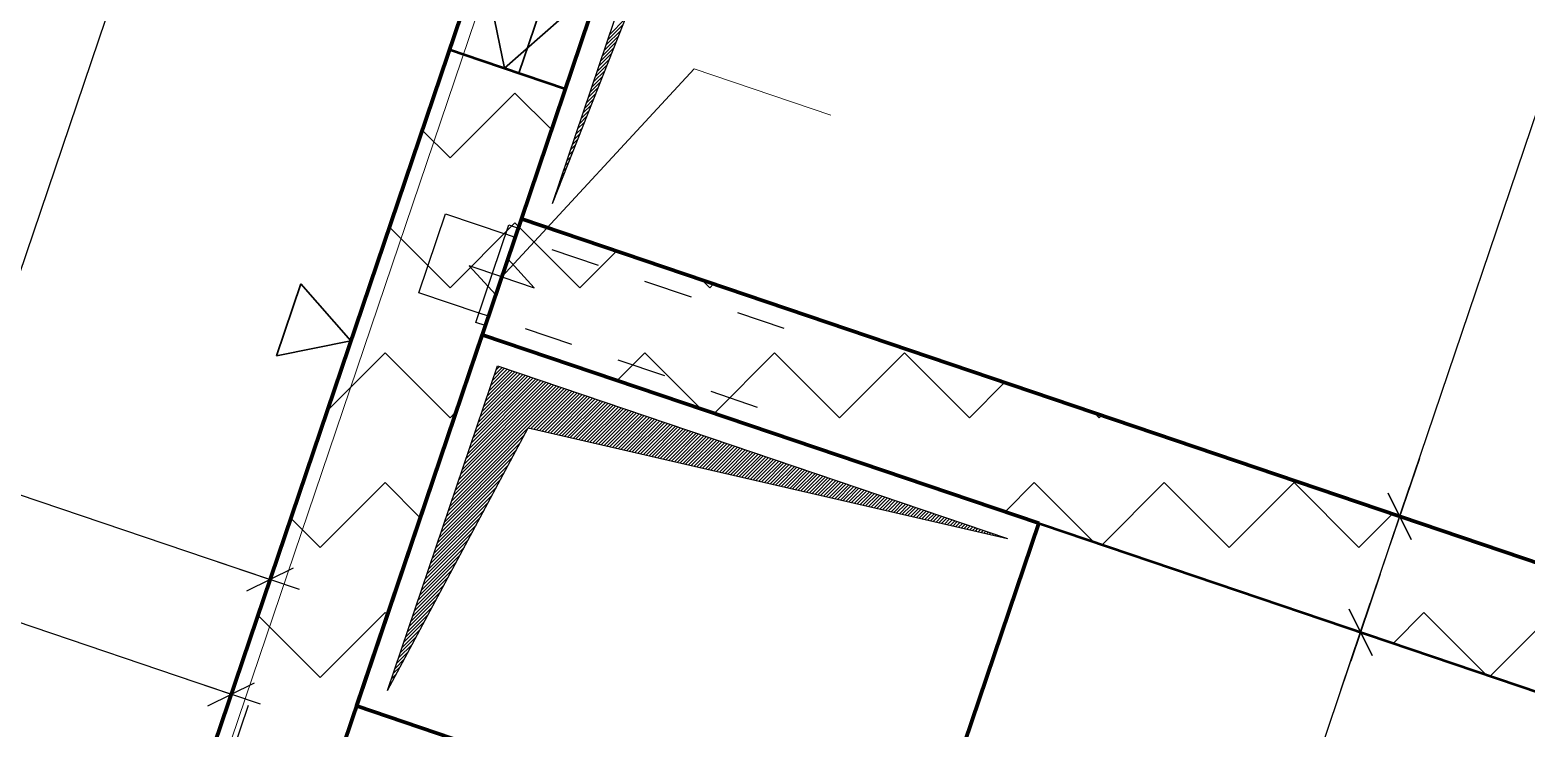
# Model space of a CAD drawing. Header units: metres. Extents: x 2661608 to 2661648.6, y 1209464.3 to 1209501.1.
# Drawn here: x 2661626.406 to 2661629.462, y 1209488.722 to 1209490.147 of the extents above; entities that cross this region are included whole.
import ezdxf

# ---------------------------------------------------------------- set-up
doc = ezdxf.new("R2010")
doc.units = ezdxf.units.M
for name, pattern in [('AUSGEZOGEN', [0]), ('GETRENNT2_S6', [0.3, 0.2, -0.1]), ('STRICHLINIE_S4', [0.1, 0.05, -0.05])]:
    doc.linetypes.add(name, pattern=pattern)
for name, color, linetype, lineweight in [('TB_641', 7, 'AUSGEZOGEN', 25), ('TB_642', 7, 'AUSGEZOGEN', 25), ('TB_646', 7, 'AUSGEZOGEN', 25), ('TB_649', 7, 'AUSGEZOGEN', 25), ('TB_651', 7, 'AUSGEZOGEN', 25)]:
    doc.layers.add(name, color=color, linetype=linetype, lineweight=lineweight)

msp = doc.modelspace()

# ---------------------------------------------------------------- linework, layer by layer
at = {"color": 0, "linetype": 'ByBlock', "lineweight": -2}
for p, q in [((2661629.2439, 1209489.2725), (2661629.1837, 1209489.0949)), ((2661629.1637, 1209489.0357), (2661629.2238, 1209489.2133)), ((2661629.2273, 1209489.1066), (2661629.1803, 1209489.2017)), ((2661629.1803, 1209489.2017), (2661629.2273, 1209489.1066)), ((2661629.263, 1209489.1341), (2661629.1446, 1209489.1742)), ((2661629.1446, 1209489.1742), (2661629.263, 1209489.1341)), ((2661626.8767, 1209488.9661), (2661626.9168, 1209489.0845)), ((2661626.7784, 1209489.0654), (2661626.9559, 1209489.0053)), ((2661626.8492, 1209489.0018), (2661626.9443, 1209489.0488)), ((2661629.1637, 1209489.0357), (2661629.1036, 1209488.8581)), ((2661629.0835, 1209488.799), (2661629.1436, 1209488.9765)), ((2661629.1471, 1209488.8698), (2661629.1001, 1209488.9649)), ((2661629.1001, 1209488.9649), (2661629.1471, 1209488.8698)), ((2661629.1828, 1209488.8973), (2661629.0644, 1209488.9374)), ((2661629.0644, 1209488.9374), (2661629.1828, 1209488.8973)), ((2661626.699, 1209488.8311), (2661626.8766, 1209488.771)), ((2661626.7974, 1209488.7318), (2661626.8375, 1209488.8502)), ((2661626.7699, 1209488.7675), (2661626.865, 1209488.8145))]:
    msp.add_line(p, q, dxfattribs=at)
at = {"layer": 'TB_641', "color": 7, "linetype": 'AUSGEZOGEN', "lineweight": 18, "transparency": 33554687}
msp.add_line((2661627.9071, 1209491.9158), (2661626.5281, 1209487.843), dxfattribs=at)
at = {"layer": 'TB_641', "color": 7, "linetype": 'AUSGEZOGEN', "lineweight": 35, "transparency": 33554687}
for p, q in [((2661627.7568, 1209491.5655), (2661627.2629, 1209490.1069)), ((2661627.9936, 1209491.4854), (2661627.4997, 1209490.0267)), ((2661627.3446, 1209490.221), (2661627.3752, 1209490.0689)), ((2661627.3752, 1209490.0689), (2661627.4918, 1209490.1711)), ((2661626.9095, 1209489.4815), (2661626.9593, 1209489.6288)), ((2661626.9593, 1209489.6288), (2661627.0616, 1209489.5121)), ((2661627.0616, 1209489.5121), (2661626.9095, 1209489.4815))]:
    msp.add_line(p, q, dxfattribs=at)
at = {"layer": 'TB_641', "color": 7, "linetype": 'GETRENNT2_S6', "lineweight": 35, "transparency": 33554687}
msp.add_line((2661627.405, 1209490.0588), (2661627.8989, 1209491.5174), dxfattribs=at)
at = {"layer": 'TB_641', "color": 7, "linetype": 'AUSGEZOGEN', "lineweight": 50, "transparency": 33554687}
for p, q in [((2661627.2629, 1209490.1069), (2661626.628, 1209488.2315)), ((2661627.2629, 1209490.1069), (2661627.3292, 1209490.0844)), ((2661627.3292, 1209490.0844), (2661627.4997, 1209490.0267)), ((2661627.4099, 1209489.7615), (2661627.4997, 1209490.0267)), ((2661630.2041, 1209488.8155), (2661627.4099, 1209489.7615)), ((2661626.8167, 1209488.0092), (2661627.3298, 1209489.5247)), ((2661627.3298, 1209489.5247), (2661630.124, 1209488.5787)), ((2661627.3298, 1209489.5247), (2661627.3298, 1209489.5247)), ((2661627.3298, 1209489.5247), (2661627.3298, 1209489.5247)), ((2661627.3298, 1209489.5247), (2661627.3298, 1209489.5247)), ((2661627.3298, 1209489.5247), (2661627.3298, 1209489.5247))]:
    msp.add_line(p, q, dxfattribs=at)
at = {"layer": 'TB_641', "color": 7, "linetype": 'AUSGEZOGEN', "lineweight": 25, "transparency": 33554687}
for p, q in [((2661627.2005, 1209489.6107), (2661627.255, 1209489.7717)), ((2661627.255, 1209489.7717), (2661627.3782, 1209489.73)), ((2661627.3172, 1209489.5501), (2661627.3846, 1209489.749)), ((2661627.4035, 1209489.7425), (2661627.3298, 1209489.5247)), ((2661627.4099, 1209489.7615), (2661627.3822, 1209489.6797)), ((2661627.3846, 1209489.749), (2661627.4035, 1209489.7425)), ((2661627.4035, 1209489.7425), (2661627.4099, 1209489.7615)), ((2661627.408, 1209489.7558), (2661627.408, 1209489.7558)), ((2661627.408, 1209489.7558), (2661627.408, 1209489.7558)), ((2661627.4362, 1209489.6206), (2661627.3822, 1209489.6797)), ((2661627.3698, 1209489.6431), (2661627.3035, 1209489.6655)), ((2661627.3035, 1209489.6655), (2661627.3575, 1209489.6065)), ((2661627.3698, 1209489.6431), (2661627.4362, 1209489.6206)), ((2661627.3236, 1209489.569), (2661627.2005, 1209489.6107)), ((2661627.3575, 1209489.6065), (2661627.3298, 1209489.5247)), ((2661627.3362, 1209489.5436), (2661627.3172, 1209489.5501)), ((2661627.3362, 1209489.5436), (2661627.3362, 1209489.5436)), ((2661627.3362, 1209489.5436), (2661627.3362, 1209489.5436)), ((2661627.3298, 1209489.5247), (2661627.3298, 1209489.5247)), ((2661627.3298, 1209489.5247), (2661627.3298, 1209489.5247))]:
    msp.add_line(p, q, dxfattribs=at)
at = {"layer": 'TB_641', "color": 7, "linetype": 'STRICHLINIE_S4', "lineweight": 25, "transparency": 33554687}
for p, q in [((2661627.3971, 1209489.7236), (2661627.3782, 1209489.73)), ((2661627.9465, 1209489.5376), (2661627.3971, 1209489.7236)), ((2661627.3426, 1209489.5626), (2661627.3236, 1209489.569)), ((2661627.892, 1209489.3766), (2661627.3426, 1209489.5626)), ((2661626.8519, 1209488.768), (2661626.6659, 1209488.2186))]:
    msp.add_line(p, q, dxfattribs=at)
at = {"layer": 'TB_642', "color": 7, "linetype": 'AUSGEZOGEN', "lineweight": 70, "transparency": 33554687}
for p, q in [((2661627.8787, 1209491.9255), (2661626.628, 1209488.2315)), ((2661628.1155, 1209491.8453), (2661627.4099, 1209489.7615)), ((2661626.7365, 1209487.7724), (2661627.4099, 1209489.7615)), ((2661627.4099, 1209489.7615), (2661630.2041, 1209488.8155))]:
    msp.add_line(p, q, dxfattribs=at)
at = {"layer": 'TB_642', "color": 7, "linetype": 'AUSGEZOGEN', "lineweight": 25, "transparency": 33554687}
for p, q in [((2661627.4733, 1209489.7928), (2661628.1468, 1209491.7819)), ((2661627.4733, 1209489.7928), (2661628.2094, 1209491.6551)), ((2661627.59, 1209490.1373), (2661627.6222, 1209490.1696)), ((2661627.5827, 1209490.1159), (2661627.613, 1209490.1462)), ((2661627.5863, 1209490.1266), (2661627.6176, 1209490.1579)), ((2661627.5719, 1209490.0838), (2661627.5991, 1209490.1111)), ((2661627.5755, 1209490.0945), (2661627.6038, 1209490.1228)), ((2661627.5791, 1209490.1052), (2661627.6084, 1209490.1345)), ((2661627.561, 1209490.0518), (2661627.5853, 1209490.076)), ((2661627.5646, 1209490.0624), (2661627.5899, 1209490.0877)), ((2661627.5682, 1209490.0731), (2661627.5945, 1209490.0994)), ((2661627.5538, 1209490.0304), (2661627.576, 1209490.0526)), ((2661627.5574, 1209490.0411), (2661627.5807, 1209490.0643)), ((2661627.5429, 1209489.9983), (2661627.5622, 1209490.0176)), ((2661627.5465, 1209490.009), (2661627.5668, 1209490.0293)), ((2661627.5501, 1209490.0197), (2661627.5714, 1209490.041)), ((2661627.5357, 1209489.9769), (2661627.5529, 1209489.9942)), ((2661627.5393, 1209489.9876), (2661627.5575, 1209490.0059)), ((2661627.5248, 1209489.9449), (2661627.5391, 1209489.9591)), ((2661627.5284, 1209489.9555), (2661627.5437, 1209489.9708)), ((2661627.532, 1209489.9662), (2661627.5483, 1209489.9825)), ((2661627.5139, 1209489.9128), (2661627.5252, 1209489.924)), ((2661627.5176, 1209489.9235), (2661627.5298, 1209489.9357)), ((2661627.5212, 1209489.9342), (2661627.5344, 1209489.9474)), ((2661627.5067, 1209489.8914), (2661627.5159, 1209489.9006)), ((2661627.5103, 1209489.9021), (2661627.5206, 1209489.9123)), ((2661627.4958, 1209489.8593), (2661627.5021, 1209489.8656)), ((2661627.4995, 1209489.87), (2661627.5067, 1209489.8773)), ((2661627.5031, 1209489.8807), (2661627.5113, 1209489.8889)), ((2661627.4886, 1209489.8379), (2661627.4928, 1209489.8422)), ((2661627.4922, 1209489.8486), (2661627.4975, 1209489.8539)), ((2661627.4778, 1209489.8059), (2661627.479, 1209489.8071)), ((2661627.4814, 1209489.8166), (2661627.4836, 1209489.8188)), ((2661627.485, 1209489.8273), (2661627.4882, 1209489.8305)), ((2661627.4741, 1209489.7952), (2661627.4744, 1209489.7954))]:
    msp.add_line(p, q, dxfattribs=at)
at = {"layer": 'TB_646', "color": 7, "linetype": 'GETRENNT2_S6', "lineweight": 25, "transparency": 33554687}
for p, q in [((2661626.628, 1209488.2315), (2661627.2629, 1209490.1069)), ((2661627.2629, 1209490.1069), (2661627.4997, 1209490.0267)), ((2661627.4997, 1209490.0267), (2661627.4099, 1209489.7615)), ((2661627.4099, 1209489.7615), (2661630.2041, 1209488.8155)), ((2661627.3298, 1209489.5247), (2661626.7365, 1209487.7724)), ((2661630.124, 1209488.5787), (2661627.3298, 1209489.5247))]:
    msp.add_line(p, q, dxfattribs=at)
at = {"layer": 'TB_646', "color": 7, "linetype": 'AUSGEZOGEN', "lineweight": 18, "transparency": 33554687}
for p, q in [((2661627.2642, 1209489.8858), (2661627.3968, 1209490.0183)), ((2661627.4716, 1209489.9435), (2661627.3968, 1209490.0183)), ((2661627.2642, 1209489.8858), (2661627.2073, 1209489.9426)), ((2661627.2642, 1209489.6206), (2661627.1403, 1209489.7445)), ((2661627.2642, 1209489.6206), (2661627.3968, 1209489.7532)), ((2661627.5294, 1209489.6206), (2661627.3968, 1209489.7532)), ((2661627.5294, 1209489.6206), (2661627.6044, 1209489.6956)), ((2661627.7945, 1209489.6206), (2661627.7784, 1209489.6367)), ((2661627.7945, 1209489.6206), (2661627.8025, 1209489.6286)), ((2661627.0134, 1209489.3698), (2661627.1316, 1209489.488)), ((2661627.2642, 1209489.3554), (2661627.1316, 1209489.488)), ((2661627.6053, 1209489.4314), (2661627.6619, 1209489.488)), ((2661627.7765, 1209489.3734), (2661627.6619, 1209489.488)), ((2661627.8034, 1209489.3643), (2661627.9271, 1209489.488)), ((2661628.0597, 1209489.3554), (2661627.9271, 1209489.488)), ((2661628.0597, 1209489.3554), (2661628.1923, 1209489.488)), ((2661628.3249, 1209489.3554), (2661628.1923, 1209489.488)), ((2661628.3249, 1209489.3554), (2661628.3968, 1209489.4274)), ((2661627.2642, 1209489.3554), (2661627.2767, 1209489.3679)), ((2661628.59, 1209489.3554), (2661628.5802, 1209489.3653)), ((2661628.59, 1209489.3554), (2661628.5949, 1209489.3603)), ((2661626.999, 1209489.0903), (2661627.1316, 1209489.2229)), ((2661627.2033, 1209489.1512), (2661627.1316, 1209489.2229)), ((2661628.3977, 1209489.1631), (2661628.4574, 1209489.2229)), ((2661628.5783, 1209489.102), (2661628.4574, 1209489.2229)), ((2661628.5958, 1209489.096), (2661628.7226, 1209489.2229)), ((2661628.8552, 1209489.0903), (2661628.7226, 1209489.2229)), ((2661628.8552, 1209489.0903), (2661628.9878, 1209489.2229)), ((2661629.1203, 1209489.0903), (2661628.9878, 1209489.2229)), ((2661629.1203, 1209489.0903), (2661629.1892, 1209489.1591)), ((2661626.999, 1209489.0903), (2661626.939, 1209489.1502)), ((2661629.3855, 1209489.0903), (2661629.382, 1209489.0938)), ((2661629.3855, 1209489.0903), (2661629.3873, 1209489.092)), ((2661626.999, 1209488.8251), (2661626.872, 1209488.9522)), ((2661626.999, 1209488.8251), (2661627.1316, 1209488.9577)), ((2661627.1362, 1209488.9531), (2661627.1316, 1209488.9577)), ((2661629.1901, 1209488.8948), (2661629.2529, 1209488.9577)), ((2661629.3801, 1209488.8305), (2661629.2529, 1209488.9577)), ((2661629.3882, 1209488.8278), (2661629.5181, 1209488.9577))]:
    msp.add_line(p, q, dxfattribs=at)
at = {"layer": 'TB_649', "color": 7, "linetype": 'AUSGEZOGEN', "lineweight": 25, "transparency": 33554687}
for p, q in [((2661629.2038, 1209489.1541), (2661629.9093, 1209491.2379)), ((2661625.9793, 1209488.4511), (2661626.6143, 1209490.3265)), ((2661623.9605, 1209490.0195), (2661626.8968, 1209489.0253)), ((2661625.7329, 1209489.1582), (2661626.8174, 1209488.791)), ((2661629.1236, 1209488.9173), (2661629.2038, 1209489.1541)), ((2661629.2038, 1209489.1541), (2661629.2038, 1209489.1541)), ((2661629.2038, 1209489.1541), (2661629.2038, 1209489.1541)), ((2661626.8968, 1209489.0253), (2661626.8968, 1209489.0253)), ((2661628.6105, 1209487.4019), (2661629.1236, 1209488.9173)), ((2661629.1236, 1209488.9173), (2661629.1236, 1209488.9173)), ((2661629.1236, 1209488.9173), (2661629.1236, 1209488.9173)), ((2661626.8174, 1209488.791), (2661626.8174, 1209488.791))]:
    msp.add_line(p, q, dxfattribs=at)
at = {"layer": 'TB_649', "color": 7, "linetype": 'AUSGEZOGEN', "lineweight": 18, "transparency": 33554687}
for p, q in [((2661627.763, 1209490.0677), (2661627.3698, 1209489.6431)), ((2661628.0419, 1209489.9733), (2661627.763, 1209490.0677))]:
    msp.add_line(p, q, dxfattribs=at)
at = {"layer": 'TB_651', "color": 7, "linetype": 'AUSGEZOGEN', "lineweight": 70, "transparency": 33554687}
for p, q in [((2661627.0732, 1209488.7669), (2661627.3298, 1209489.5247)), ((2661627.3298, 1209489.5247), (2661628.4664, 1209489.1399)), ((2661628.4664, 1209489.1399), (2661628.2098, 1209488.3821)), ((2661628.2098, 1209488.3821), (2661627.0732, 1209488.7669))]:
    msp.add_line(p, q, dxfattribs=at)
at = {"layer": 'TB_651', "color": 7, "linetype": 'AUSGEZOGEN', "lineweight": 25, "transparency": 33554687}
for p, q in [((2661627.1366, 1209488.7983), (2661627.3611, 1209489.4613)), ((2661627.3076, 1209489.3034), (2661627.4391, 1209489.4349)), ((2661627.3113, 1209489.3141), (2661627.4338, 1209489.4367)), ((2661627.3149, 1209489.3248), (2661627.4285, 1209489.4385)), ((2661627.3185, 1209489.3355), (2661627.4233, 1209489.4403)), ((2661627.3221, 1209489.3462), (2661627.418, 1209489.442)), ((2661627.3257, 1209489.3569), (2661627.4127, 1209489.4438)), ((2661627.3293, 1209489.3676), (2661627.4074, 1209489.4456)), ((2661627.333, 1209489.3782), (2661627.4021, 1209489.4474)), ((2661627.3366, 1209489.3889), (2661627.3968, 1209489.4492)), ((2661627.3402, 1209489.3996), (2661627.3916, 1209489.451)), ((2661627.3438, 1209489.4103), (2661627.3863, 1209489.4528)), ((2661627.3474, 1209489.421), (2661627.381, 1209489.4546)), ((2661627.3511, 1209489.4317), (2661627.3757, 1209489.4563)), ((2661627.3547, 1209489.4424), (2661627.3704, 1209489.4581)), ((2661627.3583, 1209489.4531), (2661627.3651, 1209489.4599)), ((2661627.3611, 1209489.4613), (2661628.403, 1209489.1085)), ((2661627.2642, 1209489.1751), (2661627.5025, 1209489.4134)), ((2661627.2678, 1209489.1858), (2661627.4972, 1209489.4152)), ((2661627.2714, 1209489.1965), (2661627.4919, 1209489.417)), ((2661627.2751, 1209489.2072), (2661627.4866, 1209489.4188)), ((2661627.2787, 1209489.2179), (2661627.4814, 1209489.4206)), ((2661627.2823, 1209489.2286), (2661627.4761, 1209489.4224)), ((2661627.2859, 1209489.2393), (2661627.4708, 1209489.4242)), ((2661627.2895, 1209489.25), (2661627.4655, 1209489.4259)), ((2661627.2932, 1209489.2607), (2661627.4602, 1209489.4277)), ((2661627.2968, 1209489.2713), (2661627.455, 1209489.4295)), ((2661627.3004, 1209489.282), (2661627.4497, 1209489.4313)), ((2661627.304, 1209489.2927), (2661627.4444, 1209489.4331)), ((2661627.4294, 1209489.3332), (2661627.5078, 1209489.4116)), ((2661627.4351, 1209489.3319), (2661627.5131, 1209489.4098)), ((2661627.4408, 1209489.3306), (2661627.5183, 1209489.4081)), ((2661627.4466, 1209489.3292), (2661627.5236, 1209489.4063)), ((2661627.4523, 1209489.3279), (2661627.5289, 1209489.4045)), ((2661627.4581, 1209489.3266), (2661627.5342, 1209489.4027)), ((2661627.4638, 1209489.3253), (2661627.5395, 1209489.4009)), ((2661627.4696, 1209489.3239), (2661627.5448, 1209489.3991)), ((2661627.4753, 1209489.3226), (2661627.55, 1209489.3973)), ((2661627.4811, 1209489.3213), (2661627.5553, 1209489.3955)), ((2661627.4868, 1209489.32), (2661627.5606, 1209489.3938)), ((2661627.4926, 1209489.3186), (2661627.5659, 1209489.392)), ((2661627.4983, 1209489.3173), (2661627.5712, 1209489.3902)), ((2661627.504, 1209489.316), (2661627.5764, 1209489.3884)), ((2661627.5098, 1209489.3147), (2661627.5817, 1209489.3866)), ((2661627.5155, 1209489.3133), (2661627.587, 1209489.3848)), ((2661627.5213, 1209489.312), (2661627.5923, 1209489.383)), ((2661627.527, 1209489.3107), (2661627.5976, 1209489.3812)), ((2661627.5328, 1209489.3094), (2661627.6029, 1209489.3794)), ((2661627.5385, 1209489.308), (2661627.6081, 1209489.3777)), ((2661627.5443, 1209489.3067), (2661627.6134, 1209489.3759)), ((2661627.55, 1209489.3054), (2661627.6187, 1209489.3741)), ((2661627.5558, 1209489.304), (2661627.624, 1209489.3723)), ((2661627.5615, 1209489.3027), (2661627.6293, 1209489.3705)), ((2661627.5672, 1209489.3014), (2661627.6346, 1209489.3687)), ((2661627.573, 1209489.3001), (2661627.6398, 1209489.3669)), ((2661627.5787, 1209489.2987), (2661627.6451, 1209489.3651)), ((2661627.5845, 1209489.2974), (2661627.6504, 1209489.3633)), ((2661627.5902, 1209489.2961), (2661627.6557, 1209489.3616)), ((2661627.596, 1209489.2948), (2661627.661, 1209489.3598)), ((2661627.6017, 1209489.2934), (2661627.6663, 1209489.358)), ((2661627.6075, 1209489.2921), (2661627.6715, 1209489.3562)), ((2661627.6132, 1209489.2908), (2661627.6768, 1209489.3544)), ((2661627.619, 1209489.2895), (2661627.6821, 1209489.3526)), ((2661627.6247, 1209489.2881), (2661627.6874, 1209489.3508)), ((2661627.6304, 1209489.2868), (2661627.6927, 1209489.349)), ((2661627.6362, 1209489.2855), (2661627.6979, 1209489.3472)), ((2661627.6419, 1209489.2842), (2661627.7032, 1209489.3455)), ((2661627.6477, 1209489.2828), (2661627.7085, 1209489.3437)), ((2661627.1366, 1209488.7983), (2661627.4237, 1209489.3345)), ((2661627.2606, 1209489.1644), (2661627.4158, 1209489.3196)), ((2661627.4237, 1209489.3345), (2661628.403, 1209489.1085)), ((2661627.6534, 1209489.2815), (2661627.7138, 1209489.3419)), ((2661627.6592, 1209489.2802), (2661627.7191, 1209489.3401)), ((2661627.6649, 1209489.2789), (2661627.7244, 1209489.3383)), ((2661627.6707, 1209489.2775), (2661627.7296, 1209489.3365)), ((2661627.6764, 1209489.2762), (2661627.7349, 1209489.3347)), ((2661627.6821, 1209489.2749), (2661627.7402, 1209489.3329)), ((2661627.6879, 1209489.2736), (2661627.7455, 1209489.3312)), ((2661627.6936, 1209489.2722), (2661627.7508, 1209489.3294)), ((2661627.6994, 1209489.2709), (2661627.7561, 1209489.3276)), ((2661627.7051, 1209489.2696), (2661627.7613, 1209489.3258)), ((2661627.7109, 1209489.2683), (2661627.7666, 1209489.324)), ((2661627.7166, 1209489.2669), (2661627.7719, 1209489.3222)), ((2661627.7224, 1209489.2656), (2661627.7772, 1209489.3204)), ((2661627.7281, 1209489.2643), (2661627.7825, 1209489.3186)), ((2661627.7339, 1209489.263), (2661627.7878, 1209489.3168)), ((2661627.7396, 1209489.2616), (2661627.793, 1209489.3151)), ((2661627.7453, 1209489.2603), (2661627.7983, 1209489.3133)), ((2661627.2533, 1209489.1431), (2661627.3995, 1209489.2892)), ((2661627.257, 1209489.1537), (2661627.4076, 1209489.3044)), ((2661627.7511, 1209489.259), (2661627.8036, 1209489.3115)), ((2661627.7568, 1209489.2576), (2661627.8089, 1209489.3097)), ((2661627.7626, 1209489.2563), (2661627.8142, 1209489.3079)), ((2661627.7683, 1209489.255), (2661627.8194, 1209489.3061)), ((2661627.7741, 1209489.2537), (2661627.8247, 1209489.3043)), ((2661627.7798, 1209489.2523), (2661627.83, 1209489.3025)), ((2661627.7856, 1209489.251), (2661627.8353, 1209489.3007)), ((2661627.7913, 1209489.2497), (2661627.8406, 1209489.299)), ((2661627.7971, 1209489.2484), (2661627.8459, 1209489.2972)), ((2661627.8028, 1209489.247), (2661627.8511, 1209489.2954)), ((2661627.8085, 1209489.2457), (2661627.8564, 1209489.2936)), ((2661627.8143, 1209489.2444), (2661627.8617, 1209489.2918)), ((2661627.82, 1209489.2431), (2661627.867, 1209489.29)), ((2661627.8258, 1209489.2417), (2661627.8723, 1209489.2882)), ((2661627.8315, 1209489.2404), (2661627.8776, 1209489.2864)), ((2661627.8373, 1209489.2391), (2661627.8828, 1209489.2847)), ((2661627.843, 1209489.2378), (2661627.8881, 1209489.2829)), ((2661627.2461, 1209489.1217), (2661627.3832, 1209489.2587)), ((2661627.2497, 1209489.1324), (2661627.3913, 1209489.274)), ((2661627.8488, 1209489.2364), (2661627.8934, 1209489.2811)), ((2661627.8545, 1209489.2351), (2661627.8987, 1209489.2793)), ((2661627.8603, 1209489.2338), (2661627.904, 1209489.2775)), ((2661627.866, 1209489.2325), (2661627.9092, 1209489.2757)), ((2661627.8717, 1209489.2311), (2661627.9145, 1209489.2739)), ((2661627.8775, 1209489.2298), (2661627.9198, 1209489.2721)), ((2661627.8832, 1209489.2285), (2661627.9251, 1209489.2703)), ((2661627.889, 1209489.2272), (2661627.9304, 1209489.2686)), ((2661627.8947, 1209489.2258), (2661627.9357, 1209489.2668)), ((2661627.9005, 1209489.2245), (2661627.9409, 1209489.265)), ((2661627.9062, 1209489.2232), (2661627.9462, 1209489.2632)), ((2661627.912, 1209489.2219), (2661627.9515, 1209489.2614)), ((2661627.9177, 1209489.2205), (2661627.9568, 1209489.2596)), ((2661627.9235, 1209489.2192), (2661627.9621, 1209489.2578)), ((2661627.9292, 1209489.2179), (2661627.9674, 1209489.256)), ((2661627.9349, 1209489.2165), (2661627.9726, 1209489.2542)), ((2661627.9407, 1209489.2152), (2661627.9779, 1209489.2525)), ((2661627.9464, 1209489.2139), (2661627.9832, 1209489.2507)), ((2661627.2389, 1209489.1003), (2661627.3669, 1209489.2283)), ((2661627.2425, 1209489.111), (2661627.375, 1209489.2435)), ((2661627.9522, 1209489.2126), (2661627.9885, 1209489.2489)), ((2661627.9579, 1209489.2112), (2661627.9938, 1209489.2471)), ((2661627.9637, 1209489.2099), (2661627.9991, 1209489.2453)), ((2661627.9694, 1209489.2086), (2661628.0043, 1209489.2435)), ((2661627.9752, 1209489.2073), (2661628.0096, 1209489.2417)), ((2661627.9809, 1209489.2059), (2661628.0149, 1209489.2399)), ((2661627.9866, 1209489.2046), (2661628.0202, 1209489.2381)), ((2661627.9924, 1209489.2033), (2661628.0255, 1209489.2364)), ((2661627.9981, 1209489.202), (2661628.0307, 1209489.2346)), ((2661628.0039, 1209489.2006), (2661628.036, 1209489.2328)), ((2661628.0096, 1209489.1993), (2661628.0413, 1209489.231)), ((2661628.0154, 1209489.198), (2661628.0466, 1209489.2292)), ((2661628.0211, 1209489.1967), (2661628.0519, 1209489.2274)), ((2661628.0269, 1209489.1953), (2661628.0572, 1209489.2256)), ((2661628.0326, 1209489.194), (2661628.0624, 1209489.2238)), ((2661628.0384, 1209489.1927), (2661628.0677, 1209489.2221)), ((2661628.0441, 1209489.1914), (2661628.073, 1209489.2203)), ((2661627.2316, 1209489.0789), (2661627.3506, 1209489.1979)), ((2661627.2352, 1209489.0896), (2661627.3587, 1209489.2131)), ((2661628.0498, 1209489.19), (2661628.0783, 1209489.2185)), ((2661628.0556, 1209489.1887), (2661628.0836, 1209489.2167)), ((2661628.0613, 1209489.1874), (2661628.0889, 1209489.2149)), ((2661628.0671, 1209489.1861), (2661628.0941, 1209489.2131)), ((2661628.0728, 1209489.1847), (2661628.0994, 1209489.2113)), ((2661628.0786, 1209489.1834), (2661628.1047, 1209489.2095)), ((2661628.0843, 1209489.1821), (2661628.11, 1209489.2077)), ((2661628.0901, 1209489.1808), (2661628.1153, 1209489.206)), ((2661628.0958, 1209489.1794), (2661628.1206, 1209489.2042)), ((2661628.1016, 1209489.1781), (2661628.1258, 1209489.2024)), ((2661628.1073, 1209489.1768), (2661628.1311, 1209489.2006)), ((2661628.113, 1209489.1754), (2661628.1364, 1209489.1988)), ((2661628.1188, 1209489.1741), (2661628.1417, 1209489.197)), ((2661628.1245, 1209489.1728), (2661628.147, 1209489.1952)), ((2661628.1303, 1209489.1715), (2661628.1522, 1209489.1934)), ((2661628.136, 1209489.1701), (2661628.1575, 1209489.1916)), ((2661628.1418, 1209489.1688), (2661628.1628, 1209489.1899)), ((2661627.2244, 1209489.0575), (2661627.3343, 1209489.1674)), ((2661627.228, 1209489.0682), (2661627.3424, 1209489.1826)), ((2661628.1475, 1209489.1675), (2661628.1681, 1209489.1881)), ((2661628.1533, 1209489.1662), (2661628.1734, 1209489.1863)), ((2661628.159, 1209489.1648), (2661628.1787, 1209489.1845)), ((2661628.1648, 1209489.1635), (2661628.1839, 1209489.1827)), ((2661628.1705, 1209489.1622), (2661628.1892, 1209489.1809)), ((2661628.1762, 1209489.1609), (2661628.1945, 1209489.1791)), ((2661628.182, 1209489.1595), (2661628.1998, 1209489.1773)), ((2661628.1877, 1209489.1582), (2661628.2051, 1209489.1756)), ((2661628.1935, 1209489.1569), (2661628.2104, 1209489.1738)), ((2661628.1992, 1209489.1556), (2661628.2156, 1209489.172)), ((2661628.205, 1209489.1542), (2661628.2209, 1209489.1702)), ((2661628.2107, 1209489.1529), (2661628.2262, 1209489.1684)), ((2661628.2165, 1209489.1516), (2661628.2315, 1209489.1666)), ((2661628.2222, 1209489.1503), (2661628.2368, 1209489.1648)), ((2661628.228, 1209489.1489), (2661628.242, 1209489.163)), ((2661628.2337, 1209489.1476), (2661628.2473, 1209489.1612)), ((2661628.2394, 1209489.1463), (2661628.2526, 1209489.1595)), ((2661627.2171, 1209489.0361), (2661627.318, 1209489.137)), ((2661627.2208, 1209489.0468), (2661627.3261, 1209489.1522)), ((2661628.2452, 1209489.145), (2661628.2579, 1209489.1577)), ((2661628.2509, 1209489.1436), (2661628.2632, 1209489.1559)), ((2661628.2567, 1209489.1423), (2661628.2685, 1209489.1541)), ((2661628.2624, 1209489.141), (2661628.2737, 1209489.1523)), ((2661628.2682, 1209489.1397), (2661628.279, 1209489.1505)), ((2661628.2739, 1209489.1383), (2661628.2843, 1209489.1487)), ((2661628.2797, 1209489.137), (2661628.2896, 1209489.1469)), ((2661628.2854, 1209489.1357), (2661628.2949, 1209489.1451)), ((2661628.2911, 1209489.1343), (2661628.3002, 1209489.1434)), ((2661628.2969, 1209489.133), (2661628.3054, 1209489.1416)), ((2661628.3026, 1209489.1317), (2661628.3107, 1209489.1398)), ((2661628.3084, 1209489.1304), (2661628.316, 1209489.138)), ((2661628.3141, 1209489.129), (2661628.3213, 1209489.1362)), ((2661628.3199, 1209489.1277), (2661628.3266, 1209489.1344)), ((2661628.3256, 1209489.1264), (2661628.3319, 1209489.1326)), ((2661628.3314, 1209489.1251), (2661628.3371, 1209489.1308)), ((2661628.3371, 1209489.1237), (2661628.3424, 1209489.129)), ((2661627.2099, 1209489.0148), (2661627.3017, 1209489.1065)), ((2661627.2135, 1209489.0255), (2661627.3098, 1209489.1217)), ((2661628.3429, 1209489.1224), (2661628.3477, 1209489.1273)), ((2661628.3486, 1209489.1211), (2661628.353, 1209489.1255)), ((2661628.3543, 1209489.1198), (2661628.3583, 1209489.1237)), ((2661628.3601, 1209489.1184), (2661628.3635, 1209489.1219)), ((2661628.3658, 1209489.1171), (2661628.3688, 1209489.1201)), ((2661628.3716, 1209489.1158), (2661628.3741, 1209489.1183)), ((2661628.3773, 1209489.1145), (2661628.3794, 1209489.1165)), ((2661628.3831, 1209489.1131), (2661628.3847, 1209489.1147)), ((2661628.3888, 1209489.1118), (2661628.39, 1209489.113)), ((2661628.3946, 1209489.1105), (2661628.3952, 1209489.1112)), ((2661628.4003, 1209489.1092), (2661628.4005, 1209489.1094)), ((2661627.2027, 1209488.9934), (2661627.2854, 1209489.0761)), ((2661627.2063, 1209489.0041), (2661627.2935, 1209489.0913)), ((2661627.1954, 1209488.972), (2661627.2691, 1209489.0456)), ((2661627.199, 1209488.9827), (2661627.2772, 1209489.0609)), ((2661627.1882, 1209488.9506), (2661627.2528, 1209489.0152)), ((2661627.1918, 1209488.9613), (2661627.2609, 1209489.0304)), ((2661627.1809, 1209488.9292), (2661627.2365, 1209488.9847)), ((2661627.1846, 1209488.9399), (2661627.2446, 1209489)), ((2661627.1737, 1209488.9079), (2661627.2202, 1209488.9543)), ((2661627.1773, 1209488.9186), (2661627.2283, 1209488.9695)), ((2661627.1665, 1209488.8865), (2661627.2039, 1209488.9239)), ((2661627.1701, 1209488.8972), (2661627.212, 1209488.9391)), ((2661627.1592, 1209488.8651), (2661627.1875, 1209488.8934)), ((2661627.1628, 1209488.8758), (2661627.1957, 1209488.9086)), ((2661627.152, 1209488.8437), (2661627.1712, 1209488.863)), ((2661627.1556, 1209488.8544), (2661627.1794, 1209488.8782)), ((2661627.1447, 1209488.8223), (2661627.1549, 1209488.8325)), ((2661627.1484, 1209488.833), (2661627.1631, 1209488.8478)), ((2661627.1375, 1209488.801), (2661627.1386, 1209488.8021)), ((2661627.1411, 1209488.8116), (2661627.1468, 1209488.8173))]:
    msp.add_line(p, q, dxfattribs=at)

doc.saveas('drawing.dxf')
